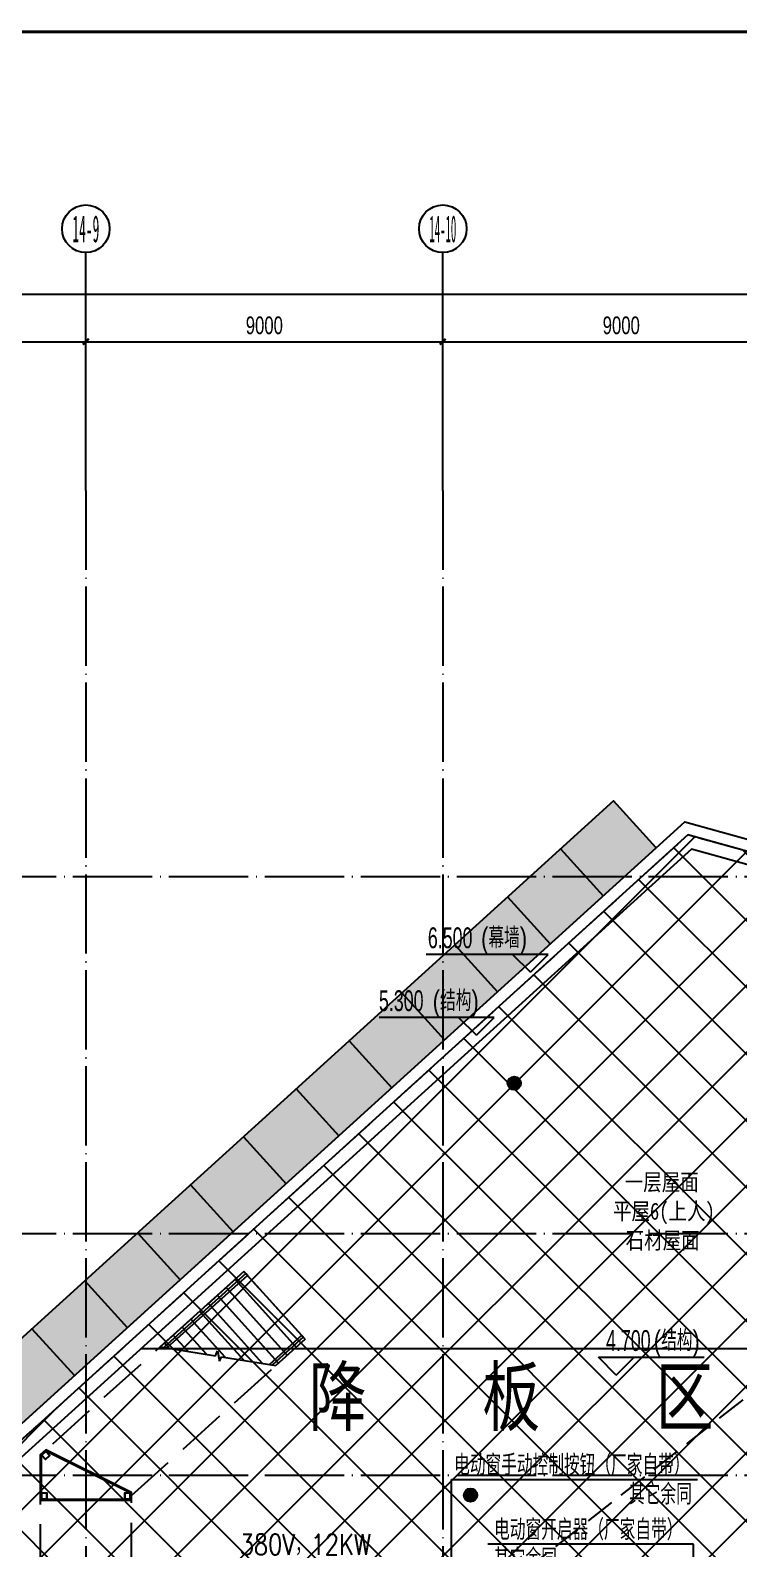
# Model space of a CAD drawing. Extents: x -233336 to 840473, y -28113 to 330904.
# Drawn here: x 67001 to 84859, y 112949 to 151238 of the extents above; entities that cross this region are included whole.
import ezdxf
from ezdxf.enums import TextEntityAlignment as Align
from ezdxf.xclip import XClip

# ---------------------------------------------------------------- set-up
doc = ezdxf.new("R2010")
doc.units = 0
doc.header["$LTSCALE"] = 1000
doc.header["$XCLIPFRAME"] = 2
for name, pattern in [('104-14# 核心筒$0$DOTE', [2.42, 2, -0.2, 0.02, -0.2]), ('X-104 14#平面$0$$0$DASH', [0.35, 0.25, -0.1]), ('X-104 14#平面$0$109 3#平面$0$DASH', [0.35, 0.25, -0.1]), ('X-104 14#平面$0$DASH', [0.35, 0.25, -0.1])]:
    doc.linetypes.add(name, pattern=pattern)
doc.layers.get('0').update_dxf_attribs({"linetype": 'CONTINUOUS'})
doc.layers.get('Defpoints').update_dxf_attribs({"linetype": 'CONTINUOUS'})
for name, color, linetype in [('104-14# 核心筒$0$01-标注_轴线坐标', 8, 'CONTINUOUS'), ('104-14# 核心筒$0$A_AXIS-轴线', 8, '104-14# 核心筒$0$DOTE'), ('104-14# 核心筒$0$AXIS_TEXT', 7, 'CONTINUOUS'), ('AXIS_TEXT', 7, 'CONTINUOUS'), ('DIM-动力', 80, 'CONTINUOUS'), ('X-104 14#平面$0$01-标注_标高', 8, 'CONTINUOUS'), ('X-104 14#平面$0$02-TEXT_标注', 9, 'CONTINUOUS'), ('X-104 14#平面$0$A-C_玻璃幕墙', 8, 'CONTINUOUS'), ('X-104 14#平面$0$A-E_栏杆', 8, 'CONTINUOUS'), ('X-104 14#平面$0$A-E_电梯', 8, 'CONTINUOUS'), ('X-104 14#平面$0$A-O_分水线', 8, 'CONTINUOUS'), ('X-104 14#平面$0$A-O_屋面', 8, 'CONTINUOUS'), ('X-104 14#平面$0$A-SUR_吊顶', 8, 'CONTINUOUS'), ('X-104 14#平面$0$A-SUR_看线', 8, 'CONTINUOUS'), ('X-104 14#平面$0$A-TECH_结构', 8, 'CONTINUOUS'), ('X-104 14#平面$0$EH_玻璃', 8, 'CONTINUOUS'), ('X-104 14#平面$0$S0-柱', 2, 'CONTINUOUS')]:
    doc.layers.add(name, color=color, linetype=linetype)
doc.layers.add('X-104 14#平面$0$04-不打印_辅助线', color=8, linetype='CONTINUOUS', plot=False)
doc.layers.add('X-104 14#平面$0$降板', color=8, linetype='CONTINUOUS', plot=False)
doc.styles.add('104-14# 核心筒$0$_TCH_AXIS', font='STXIHEI.TTF', dxfattribs={"width": 0.8})
doc.styles.add('104-14# 核心筒$0$_TCH_DIM_T3', font='ros.shx', dxfattribs={"width": 0.705882, "bigfont": 'jd.shx'})
doc.styles.add('_TEL_DIM', font='ROMANS2', dxfattribs={"width": 0.8, "height": 3.5, "bigfont": 'HZDF2'})
doc.styles.add('COMPLEX', font='COMPLEX')
doc.styles.add('X-104 14#平面$0$_TCH_DIM', font='ros.shx', dxfattribs={"width": 0.8, "bigfont": 'jd.shx'})
doc.styles.add('X-104 14#平面$0$_TCH_WINDOW', font='STXIHEI.TTF', dxfattribs={"width": 0.75, "height": 3.5})
doc.styles.add('X-104 14#平面$0$Standard', font='STXIHEI.TTF', dxfattribs={"width": 0.8})
doc.dimstyles.new('104-14# 核心筒$0$_TCH_ARCH&&150', dxfattribs={"dimtxt": 446.25, "dimasz": 150, "dimexe": 375, "dimexo": 450, "dimgap": 189.375, "dimtad": 1, "dimdec": 0, "dimzin": 0, "dimdsep": 46, "dimtxsty": '104-14# 核心筒$0$_TCH_DIM_T3', "dimblk": '104-14# 核心筒$0$_ArchTick', "dimcen": 0.09, "dimclrt": 7, "dimazin": 2, "dimtfac": 1, "dimtdec": 0, "dimtix": 1, "dimtmove": 2, "dimatfit": 3, "dimfxl": 0, "dimtolj": 1, "dimtzin": 0, "dimarcsym": 0})

# ---------------------------------------------------------------- blocks, each defined once
blk = doc.blocks.new('图框-A1+1-4')
at = {"const_width": 0.5}
blk.add_lwpolyline([(976, 584), (25, 584), (25, 10), (976, 10)], close=True, dxfattribs=at)
blk = doc.blocks.new('_AXISO')
blk.add_circle((0, 0), 0.5)
at = {"layer": 'AXIS_TEXT', "style": 'COMPLEX', "width": 1.041667}
blk.add_attdef('A', text='', height=0.56, dxfattribs=at).set_placement((-0.25, -0.28), (0.25, -0.28), align=Align.FIT)
blk = doc.blocks.new('104-14# 核心筒$0$_ArchTick')
at = {"color": 0, "linetype": 'ByBlock', "const_width": 0.4}
blk.add_lwpolyline([(-0.5, -0.5), (0.5, 0.5)], dxfattribs=at)
blk = doc.blocks.new('*D325')
at = {"layer": '104-14# 核心筒$0$01-标注_轴线坐标', "color": 0, "lineweight": -2}
for p, q in [((-6010, 140084), (-6010, 144959)), ((120742, 140084), (120742, 144959)), ((-6010, 144584), (120742, 144584))]:
    blk.add_line(p, q, dxfattribs=at)
at = {"layer": 'Defpoints', "color": 0}
for p in [(120742, 144584), (-6010, 139634), (120742, 139634)]:
    blk.add_point(p, dxfattribs=at)
at = {"layer": '104-14# 核心筒$0$01-标注_轴线坐标', "color": 0, "lineweight": -2, "xscale": 150, "yscale": 150, "zscale": 150, "rotation": 180}
blk.add_blockref('104-14# 核心筒$0$_ArchTick', (-6010, 144584), dxfattribs=at)
at = {"layer": '104-14# 核心筒$0$01-标注_轴线坐标', "color": 0, "lineweight": -2, "xscale": 150, "yscale": 150, "zscale": 150}
blk.add_blockref('104-14# 核心筒$0$_ArchTick', (120742, 144584), dxfattribs=at)
at = {"layer": '104-14# 核心筒$0$01-标注_轴线坐标', "color": 7, "insert": (57366, 144996), "char_height": 446.2, "attachment_point": 5, "style": '104-14# 核心筒$0$_TCH_DIM_T3'}
blk.add_mtext('\\A1;126752', dxfattribs=at)
blk = doc.blocks.new('*D334')
at = {"layer": '104-14# 核心筒$0$01-标注_轴线坐标', "color": 0, "lineweight": -2}
for p, q in [((59400, 140084), (59400, 143759)), ((68400, 140084), (68400, 143759)), ((59400, 143384), (68400, 143384))]:
    blk.add_line(p, q, dxfattribs=at)
at = {"layer": 'Defpoints', "color": 0}
for p in [(68400, 143384), (59400, 139634), (68400, 139634)]:
    blk.add_point(p, dxfattribs=at)
at = {"layer": '104-14# 核心筒$0$01-标注_轴线坐标', "color": 0, "lineweight": -2, "xscale": 150, "yscale": 150, "zscale": 150, "rotation": 180}
blk.add_blockref('104-14# 核心筒$0$_ArchTick', (59400, 143384), dxfattribs=at)
at = {"layer": '104-14# 核心筒$0$01-标注_轴线坐标', "color": 0, "lineweight": -2, "xscale": 150, "yscale": 150, "zscale": 150}
blk.add_blockref('104-14# 核心筒$0$_ArchTick', (68400, 143384), dxfattribs=at)
at = {"layer": '104-14# 核心筒$0$01-标注_轴线坐标', "color": 7, "insert": (63900, 143796), "char_height": 446.2, "attachment_point": 5, "style": '104-14# 核心筒$0$_TCH_DIM_T3'}
blk.add_mtext('\\A1;9000', dxfattribs=at)
blk = doc.blocks.new('*D335')
at = {"layer": '104-14# 核心筒$0$01-标注_轴线坐标', "color": 0, "lineweight": -2}
for p, q in [((68400, 140084), (68400, 143759)), ((77400, 140084), (77400, 143759)), ((68400, 143384), (77400, 143384))]:
    blk.add_line(p, q, dxfattribs=at)
at = {"layer": 'Defpoints', "color": 0}
for p in [(77400, 143384), (68400, 139634), (77400, 139634)]:
    blk.add_point(p, dxfattribs=at)
at = {"layer": '104-14# 核心筒$0$01-标注_轴线坐标', "color": 0, "lineweight": -2, "xscale": 150, "yscale": 150, "zscale": 150, "rotation": 180}
blk.add_blockref('104-14# 核心筒$0$_ArchTick', (68400, 143384), dxfattribs=at)
at = {"layer": '104-14# 核心筒$0$01-标注_轴线坐标', "color": 0, "lineweight": -2, "xscale": 150, "yscale": 150, "zscale": 150}
blk.add_blockref('104-14# 核心筒$0$_ArchTick', (77400, 143384), dxfattribs=at)
at = {"layer": '104-14# 核心筒$0$01-标注_轴线坐标', "color": 7, "insert": (72900, 143796), "char_height": 446.2, "attachment_point": 5, "style": '104-14# 核心筒$0$_TCH_DIM_T3'}
blk.add_mtext('\\A1;9000', dxfattribs=at)
blk = doc.blocks.new('*D336')
at = {"layer": '104-14# 核心筒$0$01-标注_轴线坐标', "color": 0, "lineweight": -2}
for p, q in [((77400, 140084), (77400, 143759)), ((86400, 140084), (86400, 143759)), ((77400, 143384), (86400, 143384))]:
    blk.add_line(p, q, dxfattribs=at)
at = {"layer": 'Defpoints', "color": 0}
for p in [(86400, 143384), (77400, 139634), (86400, 139634)]:
    blk.add_point(p, dxfattribs=at)
at = {"layer": '104-14# 核心筒$0$01-标注_轴线坐标', "color": 0, "lineweight": -2, "xscale": 150, "yscale": 150, "zscale": 150, "rotation": 180}
blk.add_blockref('104-14# 核心筒$0$_ArchTick', (77400, 143384), dxfattribs=at)
at = {"layer": '104-14# 核心筒$0$01-标注_轴线坐标', "color": 0, "lineweight": -2, "xscale": 150, "yscale": 150, "zscale": 150}
blk.add_blockref('104-14# 核心筒$0$_ArchTick', (86400, 143384), dxfattribs=at)
at = {"layer": '104-14# 核心筒$0$01-标注_轴线坐标', "color": 7, "insert": (81900, 143796), "char_height": 446.2, "attachment_point": 5, "style": '104-14# 核心筒$0$_TCH_DIM_T3'}
blk.add_mtext('\\A1;9000', dxfattribs=at)
blk = doc.blocks.new('X-104 14#平面$0$ydl')
h = blk.add_hatch()
h.set_pattern_fill('ANSI31', color=8, scale=30, angle=45)
h.set_pattern_definition([(90, (0, 0), (-47.625, 1e-14), [])])
edge = h.paths.add_edge_path()
edge.add_arc((0, 0), 138, 0, 360)
for radius in [168, 138]:
    blk.add_circle((0, 0), radius)
at = {"layer": 'X-104 14#平面$0$04-不打印_辅助线'}
for p, q in [((-168, 0), (168, 0)), ((0, 168), (0, -168))]:
    blk.add_line(p, q, dxfattribs=at)
blk = doc.blocks.new('X-104 14#平面$0$d3d3d3')
for centre in [(-36698, 35585), (-37800, 25200)]:
    blk.add_circle(centre, 50)
at = {"layer": 'X-104 14#平面$0$A-O_分水线'}
for p in [(-36698, 35585), (-37800, 25200)]:
    blk.add_blockref('X-104 14#平面$0$ydl', p, dxfattribs=at)
blk = doc.blocks.new('104-14# 核心筒')
at = {"layer": '104-14# 核心筒$0$01-标注_轴线坐标'}
for p, q in [((68400, 139633.6), (68400, 145633.6)), ((77400, 139633.6), (77400, 145633.6))]:
    blk.add_line(p, q, dxfattribs=at)
at = {"layer": '104-14# 核心筒$0$A_AXIS-轴线'}
for p, q in [((68400, 139633.6), (68400, 80554.9)), ((77400, 139633.6), (77400, 80554.9)), ((-9370.1, 129900), (120259.9, 129900)), ((-9370.1, 120900), (120259.9, 120900)), ((-9370.1, 114800), (120259.9, 114800))]:
    blk.add_line(p, q, dxfattribs=at)
at = {"layer": '104-14# 核心筒$0$01-标注_轴线坐标'}
ref = blk.add_blockref('_AXISO', (68400, 146233.6), dxfattribs=dict(at, xscale=1200, yscale=1200, zscale=1200))
ref.add_attrib('A', '14-9', dxfattribs={"layer": '104-14# 核心筒$0$AXIS_TEXT', "height": 678.82, "style": '104-14# 核心筒$0$_TCH_AXIS', "width": 0.46828}).set_placement((68060.6, 145894.2), (68739.4, 145894.2), align=Align.FIT)
ref = blk.add_blockref('_AXISO', (77400, 146233.6), dxfattribs=dict(at, xscale=1200, yscale=1200, zscale=1200))
ref.add_attrib('A', '14-10', dxfattribs={"layer": '104-14# 核心筒$0$AXIS_TEXT', "height": 678.82, "style": '104-14# 核心筒$0$_TCH_AXIS', "width": 0.366464}).set_placement((77060.6, 145894.2), (77739.4, 145894.2), align=Align.FIT)
for p1, p2, distance, text, picture, middle in [((-6009.8, 139633.6), (120741.8, 139633.6), 4950, '126752', '*D325', (57366, 144996.1)), ((59400, 139633.6), (68400, 139633.6), 3750, '9000', '*D334', (63900, 143796.1)), ((68400, 139633.6), (77400, 139633.6), 3750, '9000', '*D335', (72900, 143796.1)), ((77400, 139633.6), (86400, 139633.6), 3750, '9000', '*D336', (81900, 143796.1))]:
    dim = blk.add_aligned_dim(p1=p1, p2=p2, distance=distance, text=text, dimstyle='104-14# 核心筒$0$_TCH_ARCH&&150', dxfattribs=at)
    dim.commit()
    dim.dimension.update_dxf_attribs({"geometry": picture, "text_midpoint": middle})
blk = doc.blocks.new('X-104 14#平面')
at = {"layer": 'X-104 14#平面$0$EH_玻璃'}
h = blk.add_hatch(dxfattribs=at)
h.set_pattern_fill('DOTS', color=256, scale=50, angle=45)
h.paths.add_polyline_path([(66783, 116101.6), (82776.3, 130619.8), (81700.8, 131804.5), (65707.6, 117286.3)])
at = {"layer": 'X-104 14#平面$0$降板'}
h = blk.add_hatch(dxfattribs=at)
h.set_pattern_fill('ANSI37', color=256, scale=750)
h.set_pattern_definition([(45, (0, 0), (-841.899, 841.899), []), (135, (0, 0), (-841.899, -841.899), [])])
h.paths.add_polyline_path([(95250, 109400), (95250, 114400), (95050, 114400), (95050, 115200), (95303.7, 115200), (96797.3, 120568.3), (96604.6, 120621.9), (96819.1, 121392.6), (85624.2, 124507.3), (87140.3, 129956.4), (83582.3, 130946.3), (66456.4, 115400), (609.3, 115400), (8.3, 112572.3), (4215, 111678.1), (1409.8, 98484.1), (6940.3, 97308.6), (8660.2, 105400), (8599.7, 105400), (8599.7, 106200), (14200, 106200), (14200, 110600), (86750, 110600), (86750, 109400)])
blk.add_lwpolyline([(67394.7, 115408.7), (67275, 115300.9)])
at = {"layer": 'X-104 14#平面$0$01-标注_标高'}
for p, q in [((80057, 127933.5), (76981.8, 127933.5)), ((79607, 127483.5), (79157, 127933.5)), ((79607, 127483.5), (80057, 127933.5)), ((78695.5, 126347), (75799, 126347)), ((78245.5, 125897), (77795.5, 126347)), ((78245.5, 125897), (78695.5, 126347)), ((81772.2, 117327.3), (81322.2, 117777.3)), ((81322.2, 117777.3), (83992.7, 117777.3)), ((81772.2, 117327.3), (82222.2, 117777.3))]:
    blk.add_line(p, q, dxfattribs=at)
at = {"layer": 'X-104 14#平面$0$04-不打印_辅助线'}
blk.add_lwpolyline([(95250, 109400), (95250, 114400), (95050, 114400), (95050, 115200), (95303.7, 115200), (96797.3, 120568.3), (96604.6, 120621.9), (96819.1, 121392.6), (85624.2, 124507.3), (87140.3, 129956.4), (83582.3, 130946.3), (66456.4, 115400), (609.3, 115400), (8.3, 112572.3), (4215, 111678.1), (1409.8, 98484.1), (6940.3, 97308.6), (8660.2, 105400), (8599.7, 105400), (8599.7, 106200), (14200, 106200), (14200, 110600), (86750, 110600), (86750, 109400)], close=True, dxfattribs=at)
at = {"layer": 'X-104 14#平面$0$A-C_玻璃幕墙'}
for p, q in [((80368.1, 130594.6), (81443.5, 129409.9)), ((79035.3, 129384.8), (80110.7, 128200.1)), ((77702.5, 128174.9), (78777.9, 126990.3)), ((76369.8, 126965.1), (77445.2, 125780.4)), ((75037, 125755.2), (76112.4, 124570.6)), ((73704.2, 124545.4), (74779.6, 123360.7)), ((72371.5, 123335.6), (73446.9, 122150.9)), ((71038.7, 122125.7), (72114.1, 120941)), ((69705.9, 120915.9), (70781.3, 119731.2)), ((68373.1, 119706), (69448.6, 118521.3)), ((68373.1, 119706), (69448.6, 118521.3)), ((67040.4, 118496.2), (68115.8, 117311.5))]:
    blk.add_line(p, q, dxfattribs=at)
blk.add_lwpolyline([(66783, 116101.6), (82776.3, 130619.8), (81700.8, 131804.5), (65707.6, 117286.3)], close=True, dxfattribs=at)
at = {"layer": 'X-104 14#平面$0$A-E_栏杆'}
for p, q in [((72433.5, 119885), (70366, 118023.4)), ((72473.6, 119840.4), (72433.5, 119885)), ((72473.6, 119840.4), (70442, 118011.2)), ((73838.6, 118324.4), (73027.7, 117594.3)), ((73878.8, 118279.8), (73838.6, 118324.4)), ((73878.8, 118279.8), (73103.8, 117582))]:
    blk.add_line(p, q, dxfattribs=at)
at = {"layer": 'X-104 14#平面$0$A-E_电梯'}
for p, q in [((72386.6, 119937.1), (70277.2, 118037.8)), ((73925.6, 118227.8), (72386.6, 119937.1)), ((73479.7, 117826.3), (71940.7, 119535.6)), ((73702.7, 118027.1), (72163.7, 119736.3)), ((72856.5, 117621.9), (71494.9, 119134.1)), ((73256.8, 117625.6), (71717.8, 119334.8)), ((71912, 117774.2), (71049, 118732.6)), ((72384.2, 117698), (71271.9, 118933.4)), ((70967.4, 117926.5), (70603.1, 118331.1)), ((71439.7, 117850.3), (70826, 118531.9)), ((70277.2, 118037.8), (71665.9, 117813.8)), ((70495.2, 118002.6), (70380.1, 118130.4)), ((71665.9, 117813.8), (71721.1, 117937)), ((71721.1, 117937), (71771.7, 117672.9)), ((73925.6, 118227.8), (73192.5, 117567.7)), ((71771.7, 117672.9), (71823.6, 117788.4)), ((71823.6, 117788.4), (73192.5, 117567.7))]:
    blk.add_line(p, q, dxfattribs=at)
at = {"layer": 'X-104 14#平面$0$A-O_分水线'}
blk.add_line((69796.7, 118000), (91494.8, 118000), dxfattribs=at)
at = {"layer": 'X-104 14#平面$0$A-O_屋面', "ltscale": 5}
for points in [[(388.1, 112184.9), (-347.3, 112341.2), (366.7, 115700), (66340.6, 115700), (83503.2, 131279.7), (87317.1, 130218.6), (85640.2, 124191.5)], [(86765.5, 129728.5), (83666.6, 130590.7), (66580, 115080), (868.7, 115080), (388.1, 112818.7), (517, 112791.3), (388.1, 112184.9)]]:
    blk.add_lwpolyline(points, dxfattribs=at)
at = {"layer": 'X-104 14#平面$0$A-O_屋面', "linetype": 'X-104 14#平面$0$DASH', "ltscale": 5}
blk.add_lwpolyline([(73925.6, 118227.8), (72386.6, 119937.1), (67250, 115312), (67250, 110600), (69550, 110600), (69550, 114288)], close=True, dxfattribs=at)
at = {"layer": 'X-104 14#平面$0$A-SUR_吊顶', "linetype": 'X-104 14#平面$0$109 3#平面$0$DASH', "ltscale": 3}
blk.add_lwpolyline([(95099.4, 118271), (89096.5, 119941.2), (77166, 110600)], dxfattribs=at)
at = {"layer": 'X-104 14#平面$0$A-SUR_看线'}
for points in [[(69550, 114175), (69550, 114365.5), (67390.6, 115438.7), (67250, 115312), (67250, 114175)], [(69525, 114200), (69525, 114350), (67394.7, 115408.7), (67275, 115300.9), (67275, 114200)]]:
    blk.add_lwpolyline(points, close=True, dxfattribs=at)
at = {"layer": 'X-104 14#平面$0$A-TECH_结构', "linetype": 'X-104 14#平面$0$$0$DASH'}
blk.add_lwpolyline([(120414.6, 127674.3), (99635.5, 133455.6), (96317.6, 121532.1), (85624.2, 124507.3), (87140.3, 129956.4), (83582.3, 130946.3), (66456.4, 115400), (609.3, 115400), (8.3, 112572.3), (4214.3, 111678.3), (1409.8, 98484.1), (-2502.5, 99315.7), (-5635.8, 84574.9), (40532.1, 86590.6), (40199.6, 84502.3), (83848.5, 86753.1), (108910.7, 84979.4), (118802, 99617.3), (117234.1, 99966.3)], close=True, dxfattribs=at)
at = {"layer": 'X-104 14#平面$0$S0-柱'}
for points in [[(67283.3, 115308.3), (67383.6, 115196.9), (67495.1, 115297.2), (67394.7, 115408.7)], [(67291.7, 115307.9), (67384.1, 115205.3), (67486.6, 115297.7), (67394.3, 115400.2)], [(67275, 114200), (67425, 114200), (67425, 114350), (67275, 114350)], [(67281, 114206), (67419, 114206), (67419, 114344), (67281, 114344)], [(69375, 114200), (69525, 114200), (69525, 114350), (69375, 114350)], [(69381, 114206), (69519, 114206), (69519, 114344), (69381, 114344)]]:
    blk.add_lwpolyline(points, close=True, dxfattribs=at)
ref = blk.add_blockref('104-14# 核心筒', (0, 0))
XClip(ref).set_block_clipping_path([(-38664.3623821461, -25500), (139216.5485069363, 330900)])
at = {"xscale": 150, "yscale": 150, "zscale": 150}
blk.add_blockref('图框-A1+1-4', (-18433.5, 63600), dxfattribs=at)
blk.add_blockref('X-104 14#平面$0$d3d3d3', (115900, 89100))
at = {"layer": 'X-104 14#平面$0$01-标注_标高', "color": 7, "style": 'X-104 14#平面$0$_TCH_DIM'}
for s, height, width, p in [('(幕墙)', 520.93, 0.8, (78363.6, 128091)), ('6.500', 525, 0.64, (77023.2, 128091)), ('5.300', 525, 0.64, (75790, 126504.5)), ('(结构)', 520.93, 0.8, (77144.2, 126504.5)), ('4.700', 525, 0.64, (81515.2, 117934.8)), ('(结构)', 520.93, 0.8, (82718.2, 117934.8))]:
    blk.add_text(s, height=height, dxfattribs=dict(at, width=width)).set_placement(p)
at = {"layer": 'X-104 14#平面$0$02-TEXT_标注', "style": 'X-104 14#平面$0$Standard', "width": 0.8}
for s, p in [('一层屋面', (81986.1, 121980.3)), ('平屋6(上人)', (81689.9, 121245.3)), ('石材屋面', (82010, 120510.3))]:
    blk.add_text(s, height=428.14, dxfattribs=at).set_placement(p)
at = {"layer": 'X-104 14#平面$0$降板', "style": 'X-104 14#平面$0$_TCH_WINDOW', "width": 0.75}
blk.add_text('降    板    区    域', height=1427.129, dxfattribs=at).set_placement((74021.8, 116070))

msp = doc.modelspace()

# ---------------------------------------------------------------- linework, layer by layer
at = {"layer": 'DIM-动力', "color": 80}
for p, q in [((77620, 110200), (77620, 114691.2)), ((77620, 114691.2), (83818.1, 114691.2)), ((83721.9, 113060.8), (78534.8, 113060.8)), ((83721.9, 110715.4), (83721.9, 113060.8))]:
    msp.add_line(p, q, dxfattribs=at)

# ---------------------------------------------------------------- block references
msp.add_blockref('X-104 14#平面', (0, 0))

# ---------------------------------------------------------------- texts
at = {"layer": 'DIM-动力', "color": 7, "style": '_TEL_DIM', "width": 0.8}
for s, height, p in [('电动窗手动控制按钮（厂家自带）', 520.866, (77684.7, 114796.2)), ('其它余同', 520.87, (82096.3, 114061.2)), ('电动窗开启器（厂家自带）', 520.866, (78692.3, 113165.8)), ('380V，12KW', 520.87, (72280.2, 112795.8)), ('其它余同', 520.87, (78692.3, 112430.8))]:
    msp.add_text(s, height=height, dxfattribs=at).set_placement(p)

doc.saveas('drawing.dxf')
